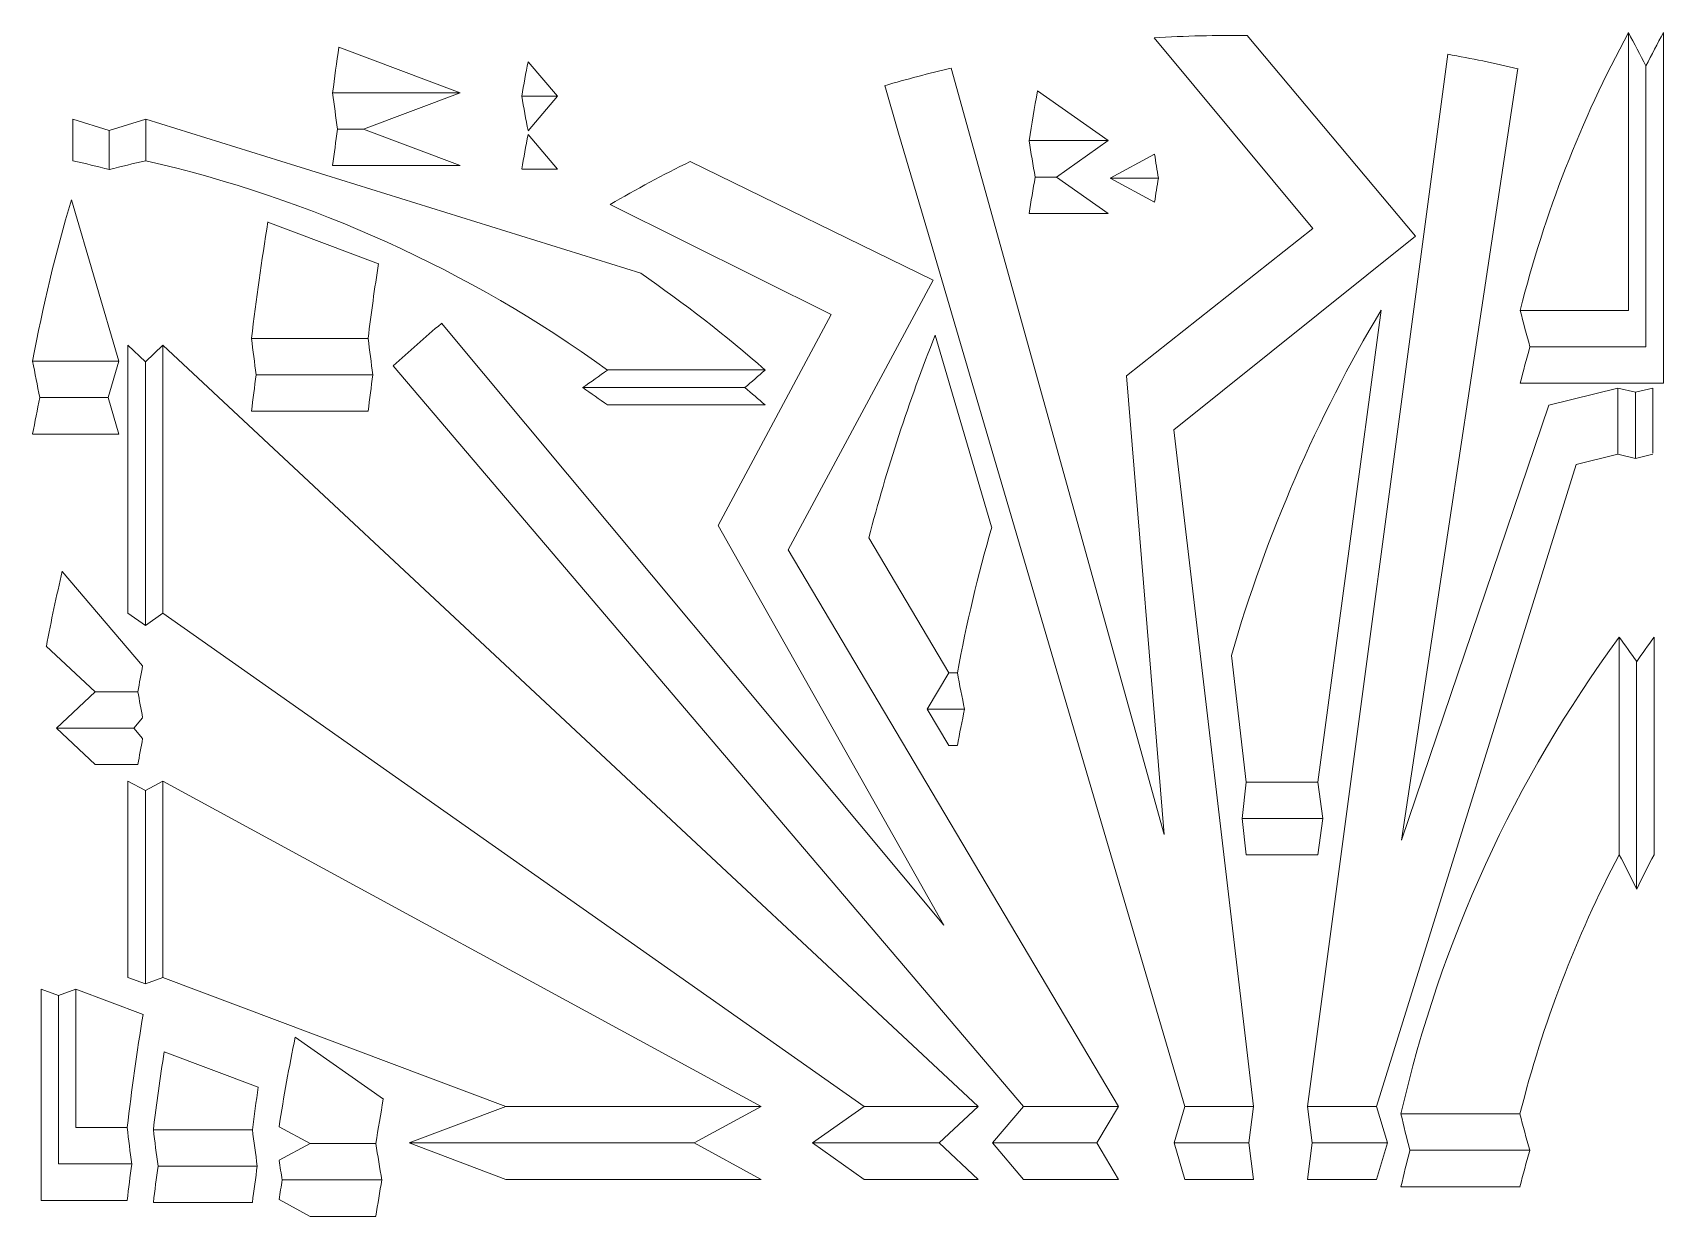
# Model space of a CAD drawing. Header units: millimetres. Extents: x 8960 to 10080, y -1063 to -250.
import ezdxf

# ---------------------------------------------------------------- set-up
doc = ezdxf.new("R2010")
doc.units = ezdxf.units.MM
for name, color, linetype, lineweight, true_color in [('2', 2, 'Continuous', 0, 0xffff00), ('4', 6, 'Continuous', 0, 0xff00ff), ('6', 18, 'Continuous', 0, 0x000000), ('7', 4, 'Continuous', 0, 0x00ffff)]:
    doc.layers.add(name, color=color, linetype=linetype, lineweight=lineweight, true_color=true_color)

msp = doc.modelspace()

# ---------------------------------------------------------------- linework, layer by layer
at = {"layer": '2', "lineweight": 13}
for p, q in [((9025.1, -464.7), (9025.1, -648.7)), ((9025.1, -464.7), (9037.1, -476)), ((9049.1, -464.7), (9037.1, -476)), ((9049.1, -648.7), (9049.1, -464.7)), ((9049.1, -464.7), (9609.2, -987.6)), ((9037.1, -476), (9037.1, -657.2)), ((9037.1, -657.2), (9025.1, -648.7)), ((9037.1, -657.2), (9049.1, -648.7)), ((9530.8, -987.6), (9049.1, -648.7)), ((9025.1, -764.1), (9025.1, -898.9)), ((9025.1, -764.1), (9037.1, -770.6)), ((9049.1, -764.1), (9037.1, -770.6)), ((9037.1, -770.6), (9037.1, -903.4)), ((9049.1, -898.9), (9049.1, -764.1)), ((9049.1, -764.1), (9460.2, -987.6)), ((9037.1, -903.4), (9025.1, -898.9)), ((9037.1, -903.4), (9049.1, -898.9)), ((9284.8, -987.6), (9049.1, -898.9)), ((9284.8, -987.6), (9218.4, -1012.6)), ((9284.8, -987.6), (9460.2, -987.6)), ((9414.2, -1012.6), (9460.2, -987.6)), ((9530.8, -987.6), (9495.3, -1012.6)), ((9530.8, -987.6), (9609.2, -987.6)), ((9582.4, -1012.6), (9609.2, -987.6)), ((9218.4, -1012.6), (9414.2, -1012.6)), ((9284.8, -1037.6), (9218.4, -1012.6)), ((9414.2, -1012.6), (9460.2, -1037.6)), ((9495.3, -1012.6), (9582.4, -1012.6)), ((9530.8, -1037.6), (9495.3, -1012.6)), ((9582.4, -1012.6), (9609.2, -1037.6)), ((9284.8, -1037.6), (9460.2, -1037.6)), ((9530.8, -1037.6), (9609.2, -1037.6))]:
    msp.add_line(p, q, dxfattribs=at)
at = {"layer": '4', "lineweight": 13}
for p, q in [((9730.1, -253.5), (9839.2, -384.5)), ((9909.6, -389.7), (9794.1, -251.9)), ((9932, -264.8), (9835.5, -987.6)), ((9737.1, -800.8), (9590.7, -274.3)), ((9900, -804.7), (9980, -274.7)), ((9545, -286.4), (9554.6, -319.1)), ((9554.6, -319.1), (9576.9, -394.8)), ((9578.4, -420), (9411.3, -338.4)), ((9356.4, -368), (9508.2, -443.6)), ((9839.2, -384.5), (9711.1, -485.8)), ((9743.6, -522.7), (9909.6, -389.7)), ((9576.9, -394.8), (9604.4, -488.5)), ((9478.7, -605.3), (9578.4, -420)), ((9508.2, -443.6), (9430.5, -588.5)), ((9585.6, -862.9), (9240.5, -449.6)), ((9207.4, -478.8), (9640.3, -987.6)), ((9604.4, -488.5), (9628.4, -570.1)), ((9711.1, -485.8), (9737.1, -800.8)), ((10048.8, -494.1), (10001.2, -505.9)), ((10048.8, -539.6), (10048.8, -494.1)), ((10048.8, -494.1), (10060.8, -497)), ((10072.8, -494.1), (10060.8, -497)), ((10060.8, -497), (10060.8, -542.5)), ((10072.8, -494.1), (10072.8, -538.8)), ((10001.2, -505.9), (9900, -804.7)), ((9798.3, -987.6), (9743.6, -522.7)), ((9882.8, -987.6), (10020.1, -546.6)), ((10020.1, -546.6), (10048.8, -539.6)), ((10060.8, -542.5), (10048.8, -539.6)), ((10060.8, -542.5), (10072.8, -539.6)), ((9628.4, -570.1), (9751.3, -987.6)), ((9430.5, -588.5), (9585.6, -862.9)), ((9705.6, -987.6), (9478.7, -605.3)), ((9619, -1012.6), (9640.3, -987.6)), ((9640.3, -987.6), (9705.6, -987.6)), ((9705.6, -987.6), (9690.8, -1012.6)), ((9743.9, -1012.6), (9751.3, -987.6)), ((9751.3, -987.6), (9798.3, -987.6)), ((9798.3, -987.6), (9795.3, -1012.6)), ((9835.5, -987.6), (9882.8, -987.6)), ((9838.8, -1012.6), (9835.5, -987.6)), ((9882.8, -987.6), (9890.5, -1012.6)), ((9619, -1012.6), (9690.8, -1012.6)), ((9619, -1012.6), (9640.3, -1037.6)), ((9705.6, -1037.6), (9690.8, -1012.6)), ((9743.9, -1012.6), (9795.3, -1012.6)), ((9743.9, -1012.6), (9751.3, -1037.6)), ((9798.3, -1037.6), (9795.3, -1012.6)), ((9838.8, -1012.6), (9835.5, -1037.6)), ((9838.8, -1012.6), (9890.5, -1012.6)), ((9882.8, -1037.6), (9890.5, -1012.6)), ((9640.3, -1037.6), (9705.6, -1037.6)), ((9751.3, -1037.6), (9798.3, -1037.6)), ((9835.5, -1037.6), (9882.8, -1037.6))]:
    msp.add_line(p, q, dxfattribs=at)
for start, end in [(89.3448, 93.6808), (76.6477, 79.9617), (103.2255, 106.4268), (116.1415, 120.3666), (129.9712, 132.9564)]:
    msp.add_arc((9784.4, -1098.6), 846.7, start, end, dxfattribs=at)
at = {"layer": '6', "lineweight": 13}
for p, q in [((10056, -440.8), (10056, -250)), ((10080, -490.8), (10080, -250)), ((10068, -465.8), (10068, -272.9)), ((8987.3, -309.4), (9012.3, -317.2)), ((8987.3, -309.4), (8987.3, -338)), ((9037.3, -309.4), (9012.3, -317.2)), ((9037.3, -309.4), (9377.4, -415.3)), ((9037.3, -309.4), (9037.3, -338)), ((9012.3, -317.2), (9012.3, -344.1)), ((8986.2, -364.9), (9018.8, -475.7)), ((9981.6, -440.8), (10056, -440.8)), ((9988.3, -465.8), (10068, -465.8)), ((8959.6, -475.7), (9018.8, -475.7)), ((9011.4, -500.7), (9018.8, -475.7)), ((9354.5, -481.7), (9462.8, -481.7)), ((9981.6, -490.8), (10080, -490.8)), ((8964.5, -500.7), (9011.4, -500.7)), ((9011.4, -500.7), (9018.8, -525.7)), ((9337.5, -493.7), (9448.8, -493.7)), ((9354.5, -505.7), (9462.8, -505.7)), ((8959.6, -525.7), (9018.8, -525.7)), ((8980, -620), (9035.2, -684.9)), ((8969, -671.3), (9002.6, -702.7)), ((8975.9, -727.7), (9002.6, -702.7)), ((9002.6, -702.7), (9031.9, -702.7)), ((8975.9, -727.7), (9002.6, -752.7)), ((8975.9, -727.7), (9029.1, -727.7)), ((9029.1, -727.7), (9035.2, -720.5)), ((9029.1, -727.7), (9035.2, -734.9)), ((9002.6, -752.7), (9031.9, -752.7)), ((8965.4, -906.9), (8977.4, -911.4)), ((8965.4, -1052), (8965.4, -906.9)), ((8989.4, -906.9), (8977.4, -911.4)), ((8989.4, -1002), (8989.4, -906.9)), ((8989.4, -906.9), (9035.5, -924.3)), ((8977.4, -1027), (8977.4, -911.4)), ((9200.6, -982.6), (9140, -940)), ((9050, -950), (9114.6, -974.3)), ((8989.4, -1002), (9024.6, -1002)), ((9042.6, -1003.5), (9110.6, -1003.5)), ((9129, -1001.5), (9150.2, -1013)), ((9129, -1024.5), (9150.2, -1013)), ((9150.2, -1013), (9195.5, -1013)), ((8977.4, -1027), (9027.7, -1027)), ((9045.8, -1028.5), (9114, -1028.5)), ((9131.1, -1038), (9199.6, -1038)), ((8965.4, -1052), (9024.6, -1052)), ((9129, -1051.5), (9150.2, -1063)), ((9042.6, -1053.5), (9110.6, -1053.5)), ((9150.2, -1063), (9195.5, -1063))]:
    msp.add_line(p, q, dxfattribs=at)
for centre, radius, start, end in [((10767.5, -637.2), 810, 151.4428, 165.9645), ((9344.5, -637.2), 810, 26.7276, 28.5572), ((10791.5, -637.2), 810, 151.4428, 153.2724), ((8790.9, -1193.2), 877.5, 75.383, 77.0638), ((9233.7, -1193.2), 877.5, 102.9362, 104.617), ((8840.9, -1193.2), 877.5, 54.1718, 77.0638), ((10021.6, -672.1), 1080, 163.4734, 169.5201), ((8840.9, -1193.2), 945, 48.839, 55.4031), ((10767.5, -244.3), 810, 194.0355, 195.8659), ((10767.5, -687.2), 810, 164.1341, 165.9645), ((10021.6, -279.2), 1080, 190.4799, 191.8318), ((8840.9, 229.7), 877.5, 304.4672, 305.8282), ((8840.9, 229.7), 945, 310.043, 311.161), ((10021.6, -722.1), 1080, 168.1682, 169.5201), ((8840.9, -1217.2), 877.5, 54.1718, 55.5328), ((8840.9, -1217.2), 945, 48.839, 49.957), ((10162.5, -899.1), 1215, 166.7186, 169.1937), ((10162.5, -899.1), 1147.5, 169.2381, 170.1429), ((10162.5, -506.2), 1147.5, 189.8571, 190.7619), ((10162.5, -949.1), 1147.5, 169.2381, 170.1429), ((10700.6, -1198.5), 1687.5, 170.6487, 173.315), ((10462.8, -1209.4), 1350, 168.4871, 171.1383), ((10650.6, -1199.9), 1620, 171.125, 173.0351), ((10650.6, -1199.9), 1552.5, 171.6435, 172.7307), ((10462.8, -1209.4), 1282.5, 169.812, 171.1892), ((10700.6, -805.6), 1687.5, 186.685, 187.5404), ((10650.6, -807), 1620, 186.9649, 187.8565), ((10650.6, -807), 1552.5, 187.2693, 188.2004), ((10462.8, -816.6), 1282.5, 188.8108, 189.9428), ((10700.6, -1248.5), 1687.5, 172.4596, 173.315), ((10650.6, -1249.9), 1620, 172.1435, 173.0351), ((10650.6, -1249.9), 1552.5, 171.7996, 172.7307), ((10462.8, -816.6), 1350, 188.8617, 189.441), ((10462.8, -1259.4), 1350, 170.559, 171.1383), ((10462.8, -1259.4), 1282.5, 170.0572, 171.1892)]:
    msp.add_arc(centre, radius, start, end, dxfattribs=at)
at = {"layer": '7', "lineweight": 13}
for p, q in [((9253.3, -291.3), (9170, -260)), ((9300, -270), (9320.2, -293.7)), ((9698.6, -324.2), (9650, -290)), ((9165.7, -291.3), (9253.3, -291.3)), ((9253.3, -291.3), (9186.9, -316.3)), ((9295.7, -293.7), (9320.2, -293.7)), ((9300, -317.4), (9320.2, -293.7)), ((9169.1, -316.3), (9186.9, -316.3)), ((9253.3, -341.3), (9186.9, -316.3)), ((9300, -320), (9320.2, -343.7)), ((9644.3, -324.2), (9698.6, -324.2)), ((9698.6, -324.2), (9663.1, -349.2)), ((9700, -350), (9730.4, -333.5)), ((9253.3, -341.3), (9165.7, -341.3)), ((9295.7, -343.7), (9320.2, -343.7)), ((9648.4, -349.2), (9663.1, -349.2)), ((9698.6, -374.2), (9663.1, -349.2)), ((9700, -350), (9730.4, -366.5)), ((9197.2, -408.7), (9121.3, -380.1)), ((9644.3, -374.2), (9698.6, -374.2)), ((9886, -440.7), (9842.7, -764.7)), ((9579.7, -457.7), (9618.5, -589.5)), ((9110, -460), (9190.1, -460)), ((9113.1, -485), (9193.3, -485)), ((9110, -510), (9190.1, -510)), ((9589.1, -689.6), (9534.1, -596.9)), ((10049.6, -814.6), (10049.6, -665.3)), ((9793.4, -764.7), (9783.2, -677.8)), ((9589.1, -689.6), (9574.3, -714.6)), ((9589.1, -689.6), (9594.9, -689.6)), ((9589.1, -739.6), (9574.3, -714.6)), ((9574.3, -714.6), (9599.8, -714.6)), ((9589.1, -739.6), (9594.9, -739.6)), ((9793.4, -764.7), (9790.5, -789.7)), ((9793.4, -764.7), (9842.7, -764.7)), ((9846.1, -789.7), (9842.7, -764.7)), ((9793.4, -814.7), (9790.5, -789.7)), ((9790.5, -789.7), (9846.1, -789.7)), ((9846.1, -789.7), (9842.7, -814.7)), ((9793.4, -814.7), (9842.7, -814.7)), ((9899.7, -992.6), (9981.5, -992.6)), ((9905.8, -1017.6), (9988.2, -1017.6)), ((9899.7, -1042.6), (9981.5, -1042.6))]:
    msp.add_line(p, q, dxfattribs=at)
at = {"layer": '7'}
for p, q in [((9700, -350), (9733, -350)), ((10073.6, -814.6), (10073.6, -665.3)), ((10061.6, -682), (10061.6, -838.3))]:
    msp.add_line(p, q, dxfattribs=at)
at = {"layer": '7', "lineweight": 13}
for centre, radius, start, end in [((10711.8, -487.8), 1558.5, 171.5956, 172.7588), ((10432.3, -490.1), 1153.5, 168.9985, 170.1946), ((10917.7, -520.7), 1288.5, 169.688, 171.2306), ((10711.8, -94.9), 1558.5, 187.2412, 188.1686), ((10432.3, -97.2), 1153.5, 189.8054, 191.0015), ((10711.8, -537.8), 1558.5, 171.8314, 172.7588), ((10432.3, -540.1), 1153.5, 168.9985, 170.1946), ((10917.7, -127.8), 1288.5, 188.7694, 189.896), ((11058.7, -128.6), 1344, 188.7702, 189.4835), ((10917.7, -570.7), 1288.5, 170.104, 171.2306), ((11058.7, -571.4), 1344, 170.5165, 171.2298), ((10792.1, -656.4), 1693.5, 170.6083, 173.3388), ((10792.1, -656.4), 1614, 171.1693, 173.0091), ((10761.5, -961.1), 1018.5, 149.2716, 163.8474), ((10650.8, -886.1), 1153.5, 158.2013, 165.4842), ((10792.1, -263.6), 1693.5, 186.6612, 187.5135), ((10792.1, -263.6), 1614, 186.9909, 187.8859), ((10792.1, -706.4), 1693.5, 172.4865, 173.3388), ((10792.1, -706.4), 1614, 172.1141, 173.0091), ((10650.8, -886.1), 1074, 163.9711, 169.4608), ((10761.1, -1189.1), 883.5, 143.6363, 167.1531), ((9338.2, -1189.1), 883.5, 35.03, 36.3637), ((10785.1, -1189.1), 883.5, 143.6363, 144.97), ((10650.8, -493.2), 1074, 190.5392, 191.8989), ((10650.8, -936.1), 1074, 168.1011, 169.4608), ((10761.1, -1189.1), 804, 152.2386, 165.8576), ((9338.2, -1189.1), 804, 25.8656, 27.7614), ((10785.1, -1189.1), 804, 152.2386, 154.1344), ((10761.1, -796.2), 883.5, 192.8469, 194.5156), ((10761.1, -796.2), 804, 194.1424, 195.9874), ((10761.1, -1239.1), 883.5, 165.4844, 167.1531), ((10761.1, -1239.1), 804, 164.0126, 165.8576)]:
    msp.add_arc(centre, radius, start, end, dxfattribs=at)

doc.saveas('drawing.dxf')
